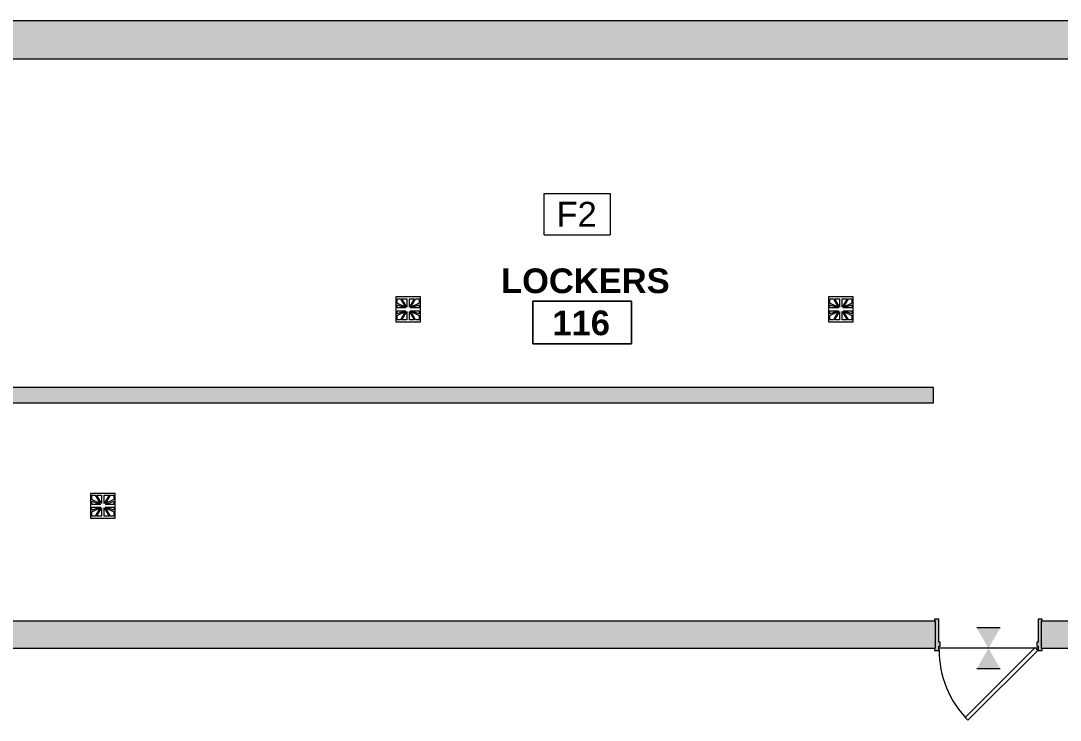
# Model space of a CAD drawing. Header units: inches. Extents: x -1569 to 1282, y -721 to 887.
# Drawn here: x -656.7 to -277.9, y 182.3 to 437.1 of the extents above; entities that cross this region are included whole.
import ezdxf

# ---------------------------------------------------------------- set-up
doc = ezdxf.new("R2010")
doc.units = ezdxf.units.IN
doc.header["$MEASUREMENT"] = 0
for name, color, linetype, lineweight in [('A-ANNO-KEYN', 231, 'Continuous', 9), ('A-ANNO-NOTE', 131, 'Continuous', 9), ('A-AREA-IDEN', 2, 'Continuous', 9), ('A-DETL', 90, 'Continuous', 13), ('A-DOOR', 31, 'Continuous', 13), ('A-WALL', 113, 'Continuous', 13), ('A-WALL-PATT', 111, 'Continuous', 13), ('P-SANR-FIXT', 6, 'Continuous', 13)]:
    doc.layers.add(name, color=color, linetype=linetype, lineweight=lineweight)
doc.styles.add('Arial', font='arial.ttf', dxfattribs={"height": 9})
doc.styles.add('Swis721 Lt BT_B', font='', dxfattribs={"height": 9})
doc.styles.get('Swis721 Lt BT_B').set_extended_font_data('Swis721 Lt BT', bold=True)

# ---------------------------------------------------------------- blocks, each defined once
blk = doc.blocks.new('Door - Single - Solid Door 36_ x 84_-7219896-FIRST FLOOR FINISH')
at = {"layer": 'A-DOOR'}
h = blk.add_hatch(color=250, dxfattribs=at)
h.paths.add_polyline_path([(-15.63, 5.78), (-15.63, 5.03), (-15.26, 5.03), (-15.26, -4.85), (-15.63, -4.85), (-15.63, -5.6), (-14.13, -5.6), (-14.13, 2.78), (-13.63, 2.78), (-13.63, 4.28), (-14.13, 4.28), (-14.13, 5.78), (-15.26, 5.78)], flags=0)
h.paths.add_polyline_path([(23.24, 5.78), (22.12, 5.78), (22.12, 4.28), (21.62, 4.28), (21.62, 2.78), (22.12, 2.78), (22.12, -5.6), (23.62, -5.6), (23.62, -4.85), (23.24, -4.85), (23.24, 5.03), (23.62, 5.03), (23.62, 5.78)], flags=0)
at = {"layer": 'A-DOOR', "color": 8, "lineweight": 20}
for p, q in [((-14.01, 5.78), (11.45, 31.23)), ((11.45, 31.23), (12.42, 30.26)), ((12.42, 30.26), (-13.03, 4.8)), ((-15.63, 5.78), (-15.63, 5.03)), ((-14.13, 5.78), (-15.63, 5.78)), ((-14.13, 4.28), (-14.13, 5.78)), ((-13.63, 4.28), (-14.13, 4.28)), ((-13.03, 4.8), (-14.01, 5.78)), ((-13.63, 2.78), (-13.63, 4.28)), ((22.12, 4.28), (21.62, 4.28)), ((21.62, 4.28), (21.62, 2.78)), ((23.62, 5.78), (22.12, 5.78)), ((22.12, 5.78), (22.12, 4.28)), ((23.62, 5.03), (23.62, 5.78)), ((-14.13, -5.6), (-14.13, 2.78)), ((-14.13, 2.78), (-13.63, 2.78)), ((21.62, 2.78), (22.12, 2.78)), ((22.12, 2.78), (22.12, -5.6)), ((-15.63, -4.85), (-15.63, -5.6)), ((-15.63, -5.6), (-14.13, -5.6)), ((22.12, -5.6), (23.62, -5.6)), ((23.62, -5.6), (23.62, -4.85))]:
    blk.add_line(p, q, dxfattribs=at)
at = {"layer": 'A-DOOR', "lineweight": 9}
blk.add_arc((-14.01, 5.78), 36, 359.5, 45, dxfattribs=at)
blk = doc.blocks.new('Floor Drain 9L x 9W - Floor Drain 9L x 9W-V7-FIRST FLOOR FINISH')
at = {"layer": 'P-SANR-FIXT', "lineweight": 9}
for p, q in [((4.5, 4.5), (-4.5, 4.5)), ((-4.5, 4.5), (-4.5, -4.5)), ((-4, 2.21), (-4, 3.83)), ((-4, 3.83), (-2.75, 3.83)), ((-2.75, 3.83), (-0.99, 0.8)), ((-0.5, 0.83), (-2.25, 3.83)), ((-2.25, 3.83), (-0.5, 3.83)), ((-0.5, 3.83), (-0.5, 0.83)), ((0.5, 3.83), (2.25, 3.83)), ((2.25, 3.83), (0.5, 0.83)), ((0.5, 0.83), (0.5, 3.83)), ((0.99, 0.8), (2.75, 3.83)), ((2.75, 3.83), (4, 3.83)), ((4, 3.83), (4, 2.21)), ((4.5, -4.5), (4.5, 4.5)), ((-0.99, 0.8), (-4, 2.21)), ((-4, 1.63), (-0.91, 0.5)), ((-4, 0.5), (-4, 1.63)), ((-0.91, 0.5), (-4, 0.5)), ((0.91, 0.5), (4, 1.63)), ((4, 0.5), (0.91, 0.5)), ((4, 2.21), (0.99, 0.8)), ((4, 1.63), (4, 0.5)), ((-4, -1.63), (-4, -0.5)), ((-4, -0.5), (-0.91, -0.5)), ((-0.91, -0.5), (-4, -1.63)), ((-4, -2.21), (-0.99, -0.8)), ((-4, -3.83), (-4, -2.21)), ((-0.99, -0.8), (-2.75, -3.83)), ((-2.25, -3.83), (-0.5, -0.83)), ((-0.5, -0.83), (-0.5, -3.83)), ((0.5, -3.83), (0.5, -0.83)), ((0.5, -0.83), (2.25, -3.83)), ((4, -1.63), (0.91, -0.5)), ((0.91, -0.5), (4, -0.5)), ((2.75, -3.83), (0.99, -0.8)), ((0.99, -0.8), (4, -2.21)), ((4, -0.5), (4, -1.63)), ((4, -2.21), (4, -3.83)), ((-4.5, -4.5), (4.5, -4.5)), ((-2.75, -3.83), (-4, -3.83)), ((-0.5, -3.83), (-2.25, -3.83)), ((2.25, -3.83), (0.5, -3.83)), ((4, -3.83), (2.75, -3.83))]:
    blk.add_line(p, q, dxfattribs=at)
blk = doc.blocks.new('Room Tag - Room Name and Number-3379422-FIRST FLOOR FINISH')
at = {"layer": 'A-AREA-IDEN'}
for p, q in [((-0.1881, -0.1636), (-0.1881, -0.0018)), ((-0.1881, -0.0018), (0.1869, -0.0018)), ((0.1869, -0.0018), (-0.1881, -0.0018)), ((-0.1881, -0.0018), (-0.1881, -0.1636)), ((0.1869, -0.0018), (0.1869, -0.1636)), ((0.1869, -0.1636), (0.1869, -0.0018)), ((0.1869, -0.1636), (-0.1881, -0.1636)), ((-0.1881, -0.1636), (0.1869, -0.1636))]:
    blk.add_line(p, q, dxfattribs=at)
blk = doc.blocks.new('Finish Transition symbol - Finish Transition symbol-3518232-FIRST FLOOR FINISH')
at = {"layer": 'A-ANNO-NOTE'}
for points in [[(0.0447, 0.0773), (0, 0), (-0.0447, 0.0773)], [(0.0447, -0.0773), (-0.0447, -0.0773), (0, 0)]]:
    blk.add_hatch(color=256, dxfattribs=at).paths.add_polyline_path(points, flags=0)
for p, q in [((0.0447, 0.0773), (-0.0447, 0.0773)), ((-0.0447, -0.0773), (0.0447, -0.0773))]:
    blk.add_line(p, q, dxfattribs=at)
blk = doc.blocks.new('Keynote Tag - Keynote Number - Boxed-135510-FIRST FLOOR FINISH')
at = {"layer": 'A-ANNO-KEYN'}
for p, q in [((-0.125, -0.0792), (-0.125, 0.0781)), ((-0.125, 0.0781), (0.125, 0.0781)), ((0.125, 0.0781), (0.125, -0.0792)), ((-0.125, -0.0792), (0.125, -0.0792))]:
    blk.add_line(p, q, dxfattribs=at)

msp = doc.modelspace()

# ---------------------------------------------------------------- hatches: boundary and pattern name
at = {"layer": 'A-WALL-PATT', "lineweight": 9}
for points in [[(-736.37, 423.21), (-221.2, 423.21), (-221.2, 437.09), (-736.37, 437.09), (-736.37, 425.3)], [(-324.03, 297.89), (-324.03, 303.52), (-685.76, 303.52), (-685.76, 297.89), (-327.24, 297.89)]]:
    msp.add_hatch(color=7, dxfattribs=at).paths.add_polyline_path(points, flags=0)
h = msp.add_hatch(color=7, dxfattribs=at)
h.paths.add_polyline_path([(-229.06, 208.48), (-225.69, 208.48), (-225.69, 218.36), (-284.81, 218.36), (-284.81, 208.48), (-234.56, 208.48)], flags=0)
h.paths.add_polyline_path([(-327.24, 208.48), (-323.31, 208.48), (-323.31, 218.36), (-1021.45, 218.36), (-1021.45, 208.48), (-510.07, 208.48)], flags=0)

# ---------------------------------------------------------------- linework, layer by layer
at = {"layer": 'A-DETL', "lineweight": 9}
msp.add_line((-286.06, 208.48), (-322.13, 208.48), dxfattribs=at)
at = {"layer": 'A-WALL', "color": 8, "lineweight": 20}
for p, q in [((-221.2, 437.09), (-736.37, 437.09)), ((-750.24, 423.21), (-221.2, 423.21)), ((-324.03, 303.52), (-685.76, 303.52)), ((-324.03, 297.89), (-324.03, 303.52)), ((-685.76, 297.89), (-324.03, 297.89)), ((-323.31, 218.36), (-699.87, 218.36)), ((-323.31, 208.48), (-323.31, 218.36)), ((-225.69, 218.36), (-284.81, 218.36)), ((-284.81, 218.36), (-284.81, 208.48)), ((-1021.45, 208.48), (-323.31, 208.48)), ((-284.81, 208.48), (-234.56, 208.48))]:
    msp.add_line(p, q, dxfattribs=at)

# ---------------------------------------------------------------- block references
at = {"layer": 'A-ANNO-KEYN', "xscale": 95.99999999999994, "yscale": 95.99999999999994, "zscale": 95.99999999999994}
msp.add_blockref('Keynote Tag - Keynote Number - Boxed-135510-FIRST FLOOR FINISH', (-453.93, 366.67), dxfattribs=at)
at = {"layer": 'A-ANNO-NOTE', "xscale": 96, "yscale": 96, "zscale": 96}
msp.add_blockref('Finish Transition symbol - Finish Transition symbol-3518232-FIRST FLOOR FINISH', (-304.06, 208.48), dxfattribs=at)
at = {"layer": 'A-AREA-IDEN', "xscale": 95.99999999999994, "yscale": 95.99999999999994, "zscale": 95.99999999999994}
msp.add_blockref('Room Tag - Room Name and Number-3379422-FIRST FLOOR FINISH', (-452.06, 335.14), dxfattribs=at)
at = {"layer": 'A-DOOR', "rotation": 180}
msp.add_blockref('Door - Single - Solid Door 36_ x 84_-7219896-FIRST FLOOR FINISH', (-300.07, 213.51), dxfattribs=at)
at = {"layer": 'P-SANR-FIXT', "lineweight": 9}
for p in [(-515.55, 331.96), (-357.81, 331.96), (-626.76, 260.42)]:
    msp.add_blockref('Floor Drain 9L x 9W - Floor Drain 9L x 9W-V7-FIRST FLOOR FINISH', p, dxfattribs=at)

# ---------------------------------------------------------------- texts
at = {"layer": 'A-ANNO-KEYN', "insert": (-461.46, 371.13), "char_height": 9, "width": 17.877, "attachment_point": 1, "style": 'Arial'}
msp.add_mtext('F2', dxfattribs=at)
at = {"layer": 'A-AREA-IDEN', "char_height": 9, "attachment_point": 1, "style": 'Swis721 Lt BT_B'}
for s, insert, width in [('LOCKERS', (-481.68, 346.86), 71.508), ('116', (-462.96, 331.54), 25.452)]:
    msp.add_mtext(s, dxfattribs=dict(at, insert=insert, width=width))

doc.saveas('drawing.dxf')
